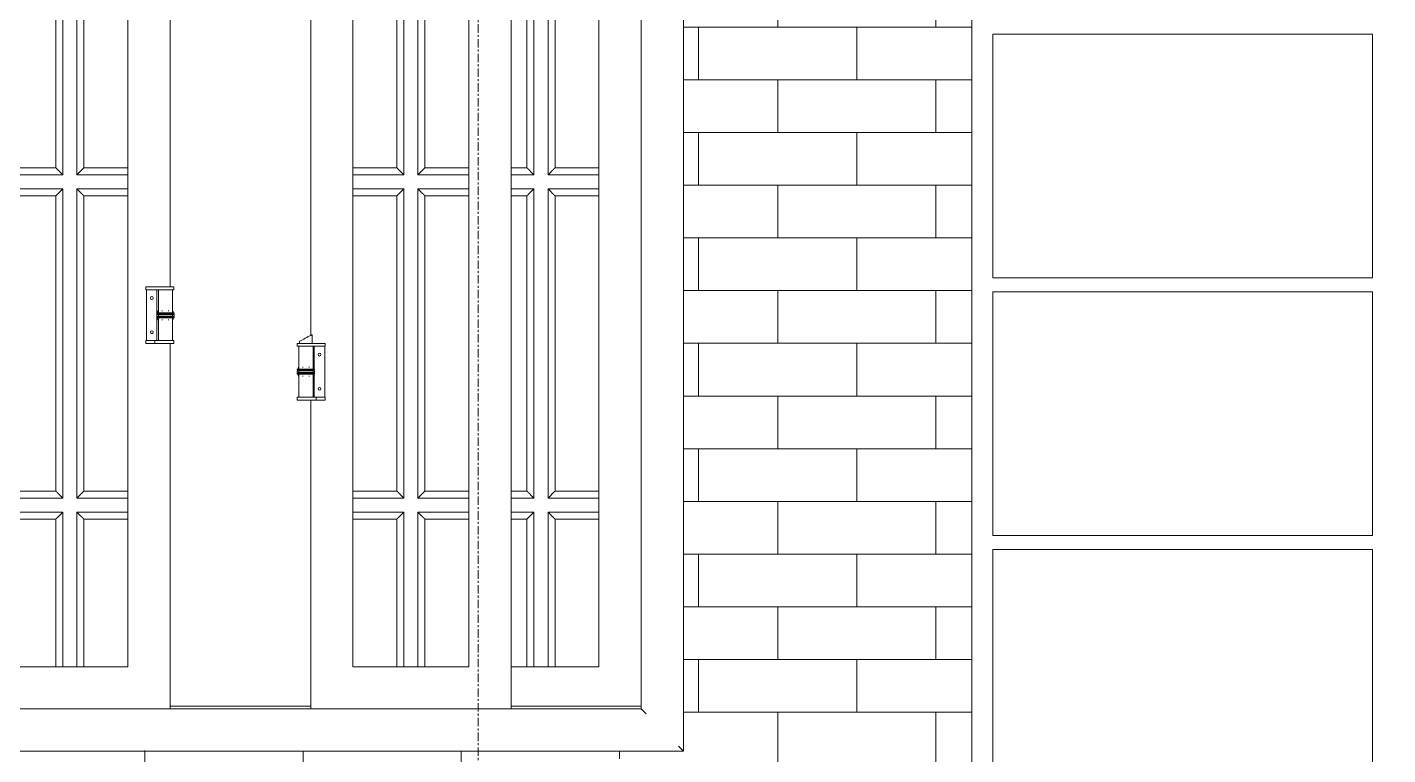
# Model space of a CAD drawing. Header units: inches. Extents: x -239 to 648, y -40 to 364.
# Drawn here: x 69.6 to 145.8, y 150.1 to 190.9 of the extents above; entities that cross this region are included whole.
import ezdxf

# ---------------------------------------------------------------- set-up
doc = ezdxf.new("R2010")
doc.units = ezdxf.units.IN
doc.header["$MEASUREMENT"] = 0
doc.linetypes.add('Grid Line', pattern=[0.826772, 0.472441, -0.11811, 0.11811, -0.11811])
for name, color, linetype, lineweight in [('A-GLAZ', 151, 'Continuous', 9), ('A-WALL-PATT', 111, 'Continuous', 9), ('I-FURN', 30, 'Continuous', 9), ('S-GRID', 1, 'Continuous', 9)]:
    doc.layers.add(name, color=color, linetype=linetype, lineweight=lineweight)

# ---------------------------------------------------------------- blocks, each defined once
blk = doc.blocks.new('Blocks_TV Panel_F02135EN - White and Wood-411367-Section 1')
at = {"layer": 'I-FURN'}
for p, q in [((122.513, 218.425), (122.513, 147.559)), ((123.694, 176.824), (123.694, 190.472)), ((123.694, 190.472), (144.954, 190.472)), ((144.954, 190.472), (144.954, 176.824)), ((144.954, 176.824), (123.694, 176.824)), ((123.694, 162.388), (123.694, 176.037)), ((123.694, 176.037), (144.954, 176.037)), ((144.954, 176.037), (144.954, 162.388)), ((144.954, 162.388), (123.694, 162.388)), ((123.694, 148.74), (123.694, 161.601)), ((123.694, 161.601), (144.954, 161.601)), ((144.954, 161.601), (144.954, 148.74))]:
    blk.add_line(p, q, dxfattribs=at)
blk = doc.blocks.new('Blocks_4 Panel Checkered Sliding Window_F03360EN - 1_2 x 1_1 m-504167-Section 1')
at = {"layer": 'A-GLAZ'}
for p, q in [((106.363, 150.315), (106.363, 195.984)), ((77.623, 176.319), (77.623, 193.622)), ((85.497, 193.622), (85.497, 173.599)), ((96.718, 152.677), (96.718, 193.622)), ((104.001, 193.622), (104.001, 152.677)), ((71.226, 191.26), (71.226, 182.992)), ((71.226, 182.992), (71.226, 191.26)), ((71.619, 182.598), (71.619, 191.26)), ((72.407, 182.598), (72.407, 191.26)), ((72.8, 182.992), (72.8, 191.26)), ((72.8, 191.26), (72.8, 182.992)), ((75.261, 191.26), (75.261, 155.039)), ((87.859, 155.039), (87.859, 191.26)), ((90.32, 191.26), (90.32, 182.992)), ((90.32, 182.992), (90.32, 191.26)), ((90.714, 182.598), (90.714, 191.26)), ((91.501, 182.598), (91.501, 191.26)), ((91.895, 182.992), (91.895, 191.26)), ((91.895, 191.26), (91.895, 182.992)), ((94.356, 191.26), (94.356, 155.039)), ((97.604, 191.26), (97.604, 182.992)), ((97.604, 182.992), (97.604, 191.26)), ((97.997, 182.598), (97.997, 191.26)), ((98.785, 182.598), (98.785, 191.26)), ((99.178, 182.992), (99.178, 191.26)), ((99.178, 191.26), (99.178, 182.992)), ((101.639, 191.26), (101.639, 155.039)), ((71.226, 182.992), (68.765, 182.992)), ((68.765, 182.992), (71.226, 182.992)), ((75.261, 182.992), (72.8, 182.992)), ((72.8, 182.992), (75.261, 182.992)), ((90.32, 182.992), (87.859, 182.992)), ((87.859, 182.992), (90.32, 182.992)), ((94.356, 182.992), (91.895, 182.992)), ((91.895, 182.992), (94.356, 182.992)), ((97.604, 182.992), (96.718, 182.992)), ((96.718, 182.992), (97.604, 182.992)), ((101.639, 182.992), (99.178, 182.992)), ((99.178, 182.992), (101.639, 182.992)), ((71.619, 182.598), (68.765, 182.598)), ((75.261, 182.598), (72.407, 182.598)), ((75.261, 181.811), (75.261, 182.598)), ((90.714, 182.598), (87.859, 182.598)), ((87.859, 182.598), (87.859, 181.811)), ((94.356, 182.598), (91.501, 182.598)), ((94.356, 181.811), (94.356, 182.598)), ((97.997, 182.598), (96.718, 182.598)), ((101.639, 182.598), (98.785, 182.598)), ((101.639, 181.811), (101.639, 182.598)), ((68.765, 181.811), (71.619, 181.811)), ((68.765, 181.417), (71.226, 181.417)), ((71.226, 181.417), (68.765, 181.417)), ((71.226, 181.417), (71.226, 164.882)), ((71.226, 164.882), (71.226, 181.417)), ((71.619, 164.488), (71.619, 181.811)), ((72.407, 164.488), (72.407, 181.811)), ((72.407, 181.811), (75.261, 181.811)), ((72.8, 164.882), (72.8, 181.417)), ((72.8, 181.417), (75.261, 181.417)), ((75.261, 181.417), (72.8, 181.417)), ((72.8, 181.417), (72.8, 164.882)), ((87.859, 181.811), (90.714, 181.811)), ((87.859, 181.417), (90.32, 181.417)), ((90.32, 181.417), (87.859, 181.417)), ((90.32, 181.417), (90.32, 164.882)), ((90.32, 164.882), (90.32, 181.417)), ((90.714, 164.488), (90.714, 181.811)), ((91.501, 164.488), (91.501, 181.811)), ((91.501, 181.811), (94.356, 181.811)), ((91.895, 164.882), (91.895, 181.417)), ((91.895, 181.417), (94.356, 181.417)), ((94.356, 181.417), (91.895, 181.417)), ((91.895, 181.417), (91.895, 164.882)), ((96.718, 181.811), (97.997, 181.811)), ((96.718, 181.417), (97.604, 181.417)), ((97.604, 181.417), (96.718, 181.417)), ((97.604, 181.417), (97.604, 164.882)), ((97.604, 164.882), (97.604, 181.417)), ((97.997, 164.488), (97.997, 181.811)), ((98.785, 164.488), (98.785, 181.811)), ((98.785, 181.811), (101.639, 181.811)), ((99.178, 164.882), (99.178, 181.417)), ((99.178, 181.417), (101.639, 181.417)), ((101.639, 181.417), (99.178, 181.417)), ((99.178, 181.417), (99.178, 164.882)), ((76.265, 176.319), (76.265, 176.161)), ((76.459, 176.319), (76.266, 176.319)), ((76.266, 176.161), (76.459, 176.161)), ((76.295, 176.161), (76.295, 173.307)), ((76.784, 176.319), (76.459, 176.319)), ((76.459, 176.161), (76.784, 176.161)), ((77.453, 176.319), (76.784, 176.319)), ((76.784, 176.161), (77.453, 176.161)), ((76.885, 174.768), (76.885, 176.161)), ((76.966, 176.161), (76.966, 173.307)), ((77.843, 176.319), (77.453, 176.319)), ((77.453, 176.161), (77.843, 176.161)), ((77.753, 173.307), (77.753, 176.161)), ((77.843, 176.161), (77.843, 176.319)), ((76.873, 174.87), (76.873, 174.823)), ((76.873, 174.87), (76.954, 174.87)), ((76.873, 174.87), (77.844, 174.87)), ((76.873, 174.823), (76.89, 174.823)), ((76.873, 174.823), (77.844, 174.823)), ((76.873, 174.776), (76.873, 174.682)), ((76.873, 174.776), (77.844, 174.776)), ((76.873, 174.682), (77.844, 174.682)), ((76.873, 174.635), (76.873, 174.587)), ((76.873, 174.635), (76.89, 174.635)), ((76.873, 174.635), (77.844, 174.635)), ((76.873, 174.587), (76.954, 174.587)), ((76.873, 174.587), (77.844, 174.587)), ((76.885, 173.307), (76.885, 174.682)), ((76.921, 174.87), (76.938, 174.87)), ((76.921, 174.87), (76.965, 174.87)), ((76.921, 174.823), (76.921, 174.776)), ((76.921, 174.823), (76.965, 174.823)), ((76.921, 174.682), (76.921, 174.635)), ((76.921, 174.635), (76.965, 174.635)), ((76.921, 174.587), (76.938, 174.587)), ((76.921, 174.587), (76.965, 174.587)), ((77.155, 174.98), (77.2, 174.98)), ((77.155, 174.477), (77.2, 174.477)), ((77.519, 174.98), (77.562, 174.98)), ((77.519, 174.477), (77.562, 174.477)), ((77.752, 174.87), (77.796, 174.87)), ((77.752, 174.823), (77.797, 174.823)), ((77.752, 174.635), (77.797, 174.635)), ((77.752, 174.587), (77.796, 174.587)), ((77.766, 174.87), (77.844, 174.87)), ((77.766, 174.587), (77.844, 174.587)), ((77.78, 174.87), (77.796, 174.87)), ((77.78, 174.587), (77.796, 174.587)), ((77.797, 174.776), (77.797, 174.823)), ((77.797, 174.635), (77.797, 174.682)), ((77.828, 174.823), (77.844, 174.823)), ((77.828, 174.635), (77.844, 174.635)), ((77.844, 174.823), (77.844, 174.87)), ((77.844, 174.682), (77.844, 174.776)), ((77.844, 174.587), (77.844, 174.635)), ((76.265, 173.307), (76.265, 173.15)), ((76.459, 173.307), (76.266, 173.307)), ((76.266, 173.15), (76.459, 173.15)), ((76.771, 173.307), (76.459, 173.307)), ((76.459, 173.15), (76.771, 173.15)), ((77.453, 173.307), (76.771, 173.307)), ((76.771, 173.15), (76.771, 173.307)), ((76.771, 173.15), (77.453, 173.15)), ((77.842, 173.307), (77.453, 173.307)), ((77.453, 173.15), (77.842, 173.15)), ((77.623, 152.677), (77.623, 173.15)), ((77.842, 173.15), (77.842, 173.307)), ((85.127, 173.15), (84.736, 173.15)), ((84.736, 173.15), (84.736, 172.992)), ((84.736, 172.992), (85.127, 172.992)), ((84.84, 172.992), (84.84, 170.138)), ((84.879, 173.271), (84.879, 173.15)), ((85.796, 173.15), (85.127, 173.15)), ((85.127, 172.992), (85.796, 172.992)), ((85.588, 173.15), (85.588, 173.634)), ((85.627, 170.138), (85.627, 172.992)), ((85.694, 171.617), (85.694, 172.992)), ((86.12, 173.15), (85.796, 173.15)), ((85.796, 172.992), (86.12, 172.992)), ((86.313, 173.15), (86.12, 173.15)), ((86.12, 172.992), (86.313, 172.992)), ((86.285, 172.992), (86.285, 170.138)), ((86.314, 172.992), (86.314, 173.15)), ((84.747, 171.712), (84.747, 171.665)), ((84.828, 171.712), (84.747, 171.712)), ((85.718, 171.712), (84.747, 171.712)), ((84.764, 171.665), (84.747, 171.665)), ((85.718, 171.665), (84.747, 171.665)), ((84.747, 171.617), (84.747, 171.524)), ((85.718, 171.617), (84.747, 171.617)), ((85.718, 171.524), (84.747, 171.524)), ((84.747, 171.476), (84.747, 171.429)), ((84.764, 171.476), (84.747, 171.476)), ((85.718, 171.476), (84.747, 171.476)), ((84.828, 171.429), (84.747, 171.429)), ((85.718, 171.429), (84.747, 171.429)), ((84.812, 171.712), (84.795, 171.712)), ((84.839, 171.712), (84.795, 171.712)), ((84.795, 171.665), (84.795, 171.617)), ((84.839, 171.665), (84.795, 171.665)), ((84.795, 171.524), (84.795, 171.476)), ((84.839, 171.476), (84.795, 171.476)), ((84.812, 171.429), (84.795, 171.429)), ((84.839, 171.429), (84.795, 171.429)), ((85.074, 171.822), (85.029, 171.822)), ((85.436, 171.822), (85.393, 171.822)), ((85.67, 171.712), (85.626, 171.712)), ((85.671, 171.665), (85.626, 171.665)), ((85.671, 171.476), (85.626, 171.476)), ((85.67, 171.429), (85.626, 171.429)), ((85.718, 171.712), (85.64, 171.712)), ((85.718, 171.429), (85.64, 171.429)), ((85.67, 171.712), (85.654, 171.712)), ((85.67, 171.429), (85.654, 171.429)), ((85.671, 171.617), (85.671, 171.665)), ((85.671, 171.476), (85.671, 171.524)), ((85.694, 170.138), (85.694, 171.524)), ((85.718, 171.665), (85.702, 171.665)), ((85.718, 171.476), (85.702, 171.476)), ((85.718, 171.665), (85.718, 171.712)), ((85.718, 171.524), (85.718, 171.617)), ((85.718, 171.429), (85.718, 171.476)), ((85.074, 171.319), (85.029, 171.319)), ((85.436, 171.319), (85.393, 171.319)), ((84.737, 170.138), (84.737, 169.98)), ((85.127, 170.138), (84.737, 170.138)), ((84.737, 169.98), (85.127, 169.98)), ((85.808, 170.138), (85.127, 170.138)), ((85.127, 169.98), (85.808, 169.98)), ((85.497, 169.98), (85.497, 152.677)), ((86.12, 170.138), (85.808, 170.138)), ((85.808, 170.138), (85.808, 169.98)), ((85.808, 169.98), (86.12, 169.98)), ((86.313, 170.138), (86.12, 170.138)), ((86.12, 169.98), (86.313, 169.98)), ((86.314, 169.98), (86.314, 170.138)), ((71.226, 164.882), (68.765, 164.882)), ((68.765, 164.882), (71.226, 164.882)), ((75.261, 164.882), (72.8, 164.882)), ((72.8, 164.882), (75.261, 164.882)), ((90.32, 164.882), (87.859, 164.882)), ((87.859, 164.882), (90.32, 164.882)), ((94.356, 164.882), (91.895, 164.882)), ((91.895, 164.882), (94.356, 164.882)), ((97.604, 164.882), (96.718, 164.882)), ((96.718, 164.882), (97.604, 164.882)), ((101.639, 164.882), (99.178, 164.882)), ((99.178, 164.882), (101.639, 164.882)), ((71.619, 164.488), (68.765, 164.488)), ((75.261, 164.488), (72.407, 164.488)), ((75.261, 163.701), (75.261, 164.488)), ((90.714, 164.488), (87.859, 164.488)), ((87.859, 164.488), (87.859, 163.701)), ((94.356, 164.488), (91.501, 164.488)), ((94.356, 163.701), (94.356, 164.488)), ((97.997, 164.488), (96.718, 164.488)), ((101.639, 164.488), (98.785, 164.488)), ((101.639, 163.701), (101.639, 164.488)), ((68.765, 163.701), (71.619, 163.701)), ((68.765, 163.307), (71.226, 163.307)), ((71.226, 163.307), (68.765, 163.307)), ((71.226, 163.307), (71.226, 155.039)), ((71.226, 155.039), (71.226, 163.307)), ((71.619, 155.039), (71.619, 163.701)), ((72.407, 155.039), (72.407, 163.701)), ((72.407, 163.701), (75.261, 163.701)), ((72.8, 155.039), (72.8, 163.307)), ((72.8, 163.307), (75.261, 163.307)), ((75.261, 163.307), (72.8, 163.307)), ((72.8, 163.307), (72.8, 155.039)), ((87.859, 163.701), (90.714, 163.701)), ((87.859, 163.307), (90.32, 163.307)), ((90.32, 163.307), (87.859, 163.307)), ((90.32, 163.307), (90.32, 155.039)), ((90.32, 155.039), (90.32, 163.307)), ((90.714, 155.039), (90.714, 163.701)), ((91.501, 155.039), (91.501, 163.701)), ((91.501, 163.701), (94.356, 163.701)), ((91.895, 155.039), (91.895, 163.307)), ((91.895, 163.307), (94.356, 163.307)), ((94.356, 163.307), (91.895, 163.307)), ((91.895, 163.307), (91.895, 155.039)), ((96.718, 163.701), (97.997, 163.701)), ((96.718, 163.307), (97.604, 163.307)), ((97.604, 163.307), (96.718, 163.307)), ((97.604, 163.307), (97.604, 155.039)), ((97.604, 155.039), (97.604, 163.307)), ((97.997, 155.039), (97.997, 163.701)), ((98.785, 155.039), (98.785, 163.701)), ((98.785, 163.701), (101.639, 163.701)), ((99.178, 155.039), (99.178, 163.307)), ((99.178, 163.307), (101.639, 163.307)), ((101.639, 163.307), (99.178, 163.307)), ((99.178, 163.307), (99.178, 155.039)), ((75.261, 155.039), (68.765, 155.039)), ((72.407, 155.039), (71.619, 155.039)), ((94.356, 155.039), (87.859, 155.039)), ((91.501, 155.039), (90.714, 155.039)), ((101.639, 155.039), (96.718, 155.039)), ((98.785, 155.039), (97.997, 155.039)), ((104.001, 152.677), (59.119, 152.677)), ((85.497, 152.835), (77.623, 152.835)), ((104.001, 152.835), (96.718, 152.835)), ((56.757, 150.315), (106.363, 150.315))]:
    blk.add_line(p, q, dxfattribs=at)
at = {"layer": 'A-GLAZ', "flags": 128}
for points in [[(76.921, 174.87), (76.921, 174.876), (76.92, 174.882), (76.92, 174.888), (76.92, 174.893), (76.92, 174.899), (76.921, 174.905), (76.921, 174.911), (76.922, 174.917), (76.924, 174.922), (76.925, 174.928), (76.927, 174.934), (76.928, 174.939), (76.93, 174.945), (76.933, 174.95), (76.935, 174.955), (76.938, 174.96), (76.941, 174.965), (76.944, 174.97), (76.947, 174.975), (76.951, 174.98), (76.951, 174.98)], [(76.951, 174.477), (76.947, 174.482), (76.944, 174.487), (76.941, 174.492), (76.938, 174.497), (76.935, 174.502), (76.933, 174.507), (76.931, 174.513), (76.929, 174.518), (76.927, 174.523), (76.925, 174.529), (76.924, 174.535), (76.922, 174.54), (76.921, 174.546), (76.921, 174.552), (76.92, 174.558), (76.92, 174.564), (76.92, 174.569), (76.92, 174.575), (76.921, 174.581), (76.921, 174.587), (76.921, 174.587)], [(77.766, 174.98), (77.77, 174.975), (77.773, 174.971), (77.776, 174.966), (77.779, 174.961), (77.782, 174.956), (77.784, 174.95), (77.787, 174.945), (77.789, 174.939), (77.791, 174.934), (77.792, 174.928), (77.794, 174.923), (77.795, 174.917), (77.796, 174.911), (77.797, 174.905), (77.797, 174.9), (77.797, 174.894), (77.797, 174.888), (77.797, 174.882), (77.797, 174.876), (77.796, 174.87), (77.796, 174.87)], [(77.796, 174.587), (77.797, 174.581), (77.797, 174.576), (77.797, 174.57), (77.797, 174.564), (77.797, 174.558), (77.797, 174.552), (77.796, 174.547), (77.795, 174.541), (77.794, 174.535), (77.792, 174.529), (77.791, 174.524), (77.789, 174.518), (77.787, 174.513), (77.785, 174.507), (77.782, 174.502), (77.779, 174.497), (77.776, 174.492), (77.773, 174.487), (77.77, 174.482), (77.767, 174.478), (77.766, 174.477)], [(85.551, 173.628), (85.503, 173.603), (85.44, 173.569), (85.364, 173.529), (85.281, 173.484), (85.195, 173.439), (85.111, 173.394), (85.034, 173.353), (84.97, 173.319), (84.92, 173.293), (84.89, 173.276), (84.879, 173.271)], [(84.879, 173.271), (84.89, 173.276), (84.92, 173.293)], [(84.795, 171.712), (84.795, 171.718), (84.794, 171.724), (84.794, 171.729), (84.794, 171.735), (84.794, 171.741), (84.795, 171.747), (84.795, 171.753), (84.796, 171.758), (84.798, 171.764), (84.799, 171.77), (84.801, 171.775), (84.802, 171.781), (84.804, 171.786), (84.807, 171.792), (84.809, 171.797), (84.812, 171.802), (84.815, 171.807), (84.818, 171.812), (84.821, 171.817), (84.825, 171.822), (84.825, 171.822)], [(84.825, 171.319), (84.821, 171.324), (84.818, 171.329), (84.815, 171.333), (84.812, 171.339), (84.809, 171.344), (84.807, 171.349), (84.805, 171.354), (84.803, 171.36), (84.801, 171.365), (84.799, 171.371), (84.798, 171.377), (84.796, 171.382), (84.795, 171.388), (84.795, 171.394), (84.794, 171.4), (84.794, 171.405), (84.794, 171.411), (84.794, 171.417), (84.795, 171.423), (84.795, 171.429), (84.795, 171.429)], [(85.64, 171.822), (85.644, 171.817), (85.647, 171.812), (85.65, 171.808), (85.653, 171.802), (85.656, 171.797), (85.658, 171.792), (85.661, 171.787), (85.663, 171.781), (85.665, 171.776), (85.666, 171.77), (85.668, 171.764), (85.669, 171.759), (85.67, 171.753), (85.671, 171.747), (85.671, 171.741), (85.671, 171.736), (85.671, 171.73), (85.671, 171.724), (85.671, 171.718), (85.67, 171.712), (85.67, 171.712)], [(85.67, 171.429), (85.671, 171.423), (85.671, 171.417), (85.671, 171.412), (85.671, 171.406), (85.671, 171.4), (85.671, 171.394), (85.67, 171.388), (85.669, 171.383), (85.668, 171.377), (85.666, 171.371), (85.665, 171.366), (85.663, 171.36), (85.661, 171.355), (85.659, 171.349), (85.656, 171.344), (85.653, 171.339), (85.65, 171.334), (85.647, 171.329), (85.644, 171.324), (85.641, 171.319), (85.64, 171.319)]]:
    blk.add_lwpolyline(points, dxfattribs=at)
at = {"layer": 'A-GLAZ'}
for centre, start, end in [((76.602, 175.694), 0, 180), ((76.602, 175.694), 180, 0), ((76.602, 173.775), 0, 180), ((76.602, 173.775), 180, 0), ((85.989, 172.525), 0, 180), ((85.989, 172.525), 180, 360), ((85.989, 170.605), 0, 180), ((85.989, 170.605), 180, 360)]:
    blk.add_arc(centre, 0.0822, start, end, dxfattribs=at)
for points, knots in [([(71.226, 182.992), (71.226, 182.992), (71.228, 182.99), (71.234, 182.984), (71.24, 182.978), (71.247, 182.971), (71.256, 182.961), (71.267, 182.951), (71.278, 182.939), (71.291, 182.927), (71.304, 182.913), (71.319, 182.899), (71.334, 182.884), (71.349, 182.869), (71.37, 182.847), (71.393, 182.825), (71.416, 182.802), (71.439, 182.778), (71.481, 182.736), (71.543, 182.674), (71.594, 182.624), (71.619, 182.598)], [0, 0, 0, 0, 0.071429, 0.107143, 0.142857, 0.178571, 0.214286, 0.25, 0.285714, 0.321429, 0.357143, 0.392857, 0.428571, 0.464286, 0.5, 0.571429, 0.607143, 0.642857, 0.714286, 0.857143, 1, 1, 1, 1]), ([(72.407, 182.598), (72.432, 182.624), (72.483, 182.674), (72.545, 182.736), (72.587, 182.778), (72.61, 182.802), (72.627, 182.819), (72.644, 182.836), (72.661, 182.853), (72.677, 182.869), (72.693, 182.884), (72.707, 182.899), (72.722, 182.913), (72.735, 182.927), (72.748, 182.939), (72.759, 182.951), (72.77, 182.961), (72.779, 182.971), (72.786, 182.978), (72.793, 182.984), (72.799, 182.99), (72.8, 182.992), (72.8, 182.992)], [0, 0, 0, 0, 0.142857, 0.285714, 0.357143, 0.392857, 0.428571, 0.464286, 0.5, 0.535714, 0.571429, 0.607143, 0.642857, 0.678571, 0.714286, 0.75, 0.785714, 0.821429, 0.857143, 0.892857, 0.928571, 1, 1, 1, 1]), ([(90.32, 182.992), (90.32, 182.992), (90.322, 182.99), (90.328, 182.984), (90.334, 182.978), (90.342, 182.971), (90.351, 182.961), (90.361, 182.951), (90.373, 182.939), (90.385, 182.927), (90.399, 182.913), (90.413, 182.899), (90.428, 182.884), (90.444, 182.869), (90.465, 182.847), (90.487, 182.825), (90.51, 182.802), (90.534, 182.778), (90.576, 182.736), (90.638, 182.674), (90.689, 182.624), (90.714, 182.598)], [0, 0, 0, 0, 0.071429, 0.107143, 0.142857, 0.178571, 0.214286, 0.25, 0.285714, 0.321429, 0.357143, 0.392857, 0.428571, 0.464286, 0.5, 0.571429, 0.607143, 0.642857, 0.714286, 0.857143, 1, 1, 1, 1]), ([(91.501, 182.598), (91.526, 182.624), (91.577, 182.674), (91.639, 182.736), (91.681, 182.778), (91.705, 182.802), (91.722, 182.819), (91.739, 182.836), (91.755, 182.853), (91.771, 182.869), (91.787, 182.884), (91.802, 182.899), (91.816, 182.913), (91.83, 182.927), (91.842, 182.939), (91.854, 182.951), (91.864, 182.961), (91.873, 182.971), (91.881, 182.978), (91.887, 182.984), (91.893, 182.99), (91.895, 182.992), (91.895, 182.992)], [0, 0, 0, 0, 0.142857, 0.285714, 0.357143, 0.392857, 0.428571, 0.464286, 0.5, 0.535714, 0.571429, 0.607143, 0.642857, 0.678571, 0.714286, 0.75, 0.785714, 0.821429, 0.857143, 0.892857, 0.928571, 1, 1, 1, 1]), ([(97.604, 182.992), (97.604, 182.992), (97.605, 182.99), (97.611, 182.984), (97.618, 182.978), (97.625, 182.971), (97.634, 182.961), (97.645, 182.951), (97.656, 182.939), (97.669, 182.927), (97.682, 182.913), (97.697, 182.899), (97.711, 182.884), (97.727, 182.869), (97.748, 182.847), (97.771, 182.825), (97.794, 182.802), (97.817, 182.778), (97.859, 182.736), (97.921, 182.674), (97.972, 182.624), (97.997, 182.598)], [0, 0, 0, 0, 0.071429, 0.107143, 0.142857, 0.178571, 0.214286, 0.25, 0.285714, 0.321429, 0.357143, 0.392857, 0.428571, 0.464286, 0.5, 0.571429, 0.607143, 0.642857, 0.714286, 0.857143, 1, 1, 1, 1]), ([(98.785, 182.598), (98.81, 182.624), (98.861, 182.674), (98.923, 182.736), (98.965, 182.778), (98.988, 182.802), (99.005, 182.819), (99.022, 182.836), (99.039, 182.853), (99.055, 182.869), (99.07, 182.884), (99.085, 182.899), (99.1, 182.913), (99.113, 182.927), (99.126, 182.939), (99.137, 182.951), (99.148, 182.961), (99.157, 182.971), (99.164, 182.978), (99.17, 182.984), (99.176, 182.99), (99.178, 182.992), (99.178, 182.992)], [0, 0, 0, 0, 0.142857, 0.285714, 0.357143, 0.392857, 0.428571, 0.464286, 0.5, 0.535714, 0.571429, 0.607143, 0.642857, 0.678571, 0.714286, 0.75, 0.785714, 0.821429, 0.857143, 0.892857, 0.928571, 1, 1, 1, 1]), ([(71.619, 181.811), (71.594, 181.786), (71.543, 181.735), (71.481, 181.673), (71.439, 181.631), (71.416, 181.608), (71.399, 181.59), (71.382, 181.573), (71.365, 181.557), (71.349, 181.541), (71.334, 181.525), (71.319, 181.51), (71.304, 181.496), (71.291, 181.482), (71.278, 181.47), (71.267, 181.459), (71.256, 181.448), (71.247, 181.439), (71.24, 181.431), (71.234, 181.426), (71.228, 181.42), (71.226, 181.418), (71.226, 181.417)], [0, 0, 0, 0, 0.142857, 0.285714, 0.357143, 0.392857, 0.428571, 0.464286, 0.5, 0.535714, 0.571429, 0.607143, 0.642857, 0.678571, 0.714286, 0.75, 0.785714, 0.821429, 0.857143, 0.892857, 0.928571, 1, 1, 1, 1]), ([(72.8, 181.417), (72.8, 181.418), (72.799, 181.42), (72.793, 181.425), (72.786, 181.431), (72.779, 181.439), (72.77, 181.448), (72.759, 181.459), (72.748, 181.47), (72.735, 181.482), (72.722, 181.496), (72.707, 181.51), (72.693, 181.525), (72.677, 181.541), (72.656, 181.562), (72.633, 181.585), (72.61, 181.607), (72.587, 181.631), (72.545, 181.673), (72.483, 181.735), (72.432, 181.786), (72.407, 181.811)], [0, 0, 0, 0, 0.071429, 0.107143, 0.142857, 0.178571, 0.214286, 0.25, 0.285714, 0.321429, 0.357143, 0.392857, 0.428571, 0.464286, 0.5, 0.571429, 0.607143, 0.642857, 0.714286, 0.857143, 1, 1, 1, 1]), ([(90.714, 181.811), (90.689, 181.786), (90.638, 181.735), (90.576, 181.673), (90.534, 181.631), (90.51, 181.608), (90.493, 181.59), (90.476, 181.573), (90.46, 181.557), (90.444, 181.541), (90.428, 181.525), (90.413, 181.51), (90.399, 181.496), (90.385, 181.482), (90.373, 181.47), (90.361, 181.459), (90.351, 181.448), (90.342, 181.439), (90.334, 181.431), (90.328, 181.426), (90.322, 181.42), (90.32, 181.418), (90.32, 181.417)], [0, 0, 0, 0, 0.142857, 0.285714, 0.357143, 0.392857, 0.428571, 0.464286, 0.5, 0.535714, 0.571429, 0.607143, 0.642857, 0.678571, 0.714286, 0.75, 0.785714, 0.821429, 0.857143, 0.892857, 0.928571, 1, 1, 1, 1]), ([(91.895, 181.417), (91.895, 181.418), (91.893, 181.42), (91.887, 181.425), (91.881, 181.431), (91.873, 181.439), (91.864, 181.448), (91.854, 181.459), (91.842, 181.47), (91.83, 181.482), (91.816, 181.496), (91.802, 181.51), (91.787, 181.525), (91.771, 181.541), (91.75, 181.562), (91.728, 181.585), (91.705, 181.607), (91.681, 181.631), (91.639, 181.673), (91.577, 181.735), (91.526, 181.786), (91.501, 181.811)], [0, 0, 0, 0, 0.071429, 0.107143, 0.142857, 0.178571, 0.214286, 0.25, 0.285714, 0.321429, 0.357143, 0.392857, 0.428571, 0.464286, 0.5, 0.571429, 0.607143, 0.642857, 0.714286, 0.857143, 1, 1, 1, 1]), ([(97.997, 181.811), (97.972, 181.786), (97.921, 181.735), (97.859, 181.673), (97.817, 181.631), (97.794, 181.608), (97.777, 181.59), (97.76, 181.573), (97.743, 181.557), (97.727, 181.541), (97.711, 181.525), (97.697, 181.51), (97.682, 181.496), (97.669, 181.482), (97.656, 181.47), (97.645, 181.459), (97.634, 181.448), (97.625, 181.439), (97.618, 181.431), (97.611, 181.426), (97.605, 181.42), (97.604, 181.418), (97.604, 181.417)], [0, 0, 0, 0, 0.142857, 0.285714, 0.357143, 0.392857, 0.428571, 0.464286, 0.5, 0.535714, 0.571429, 0.607143, 0.642857, 0.678571, 0.714286, 0.75, 0.785714, 0.821429, 0.857143, 0.892857, 0.928571, 1, 1, 1, 1]), ([(99.178, 181.417), (99.178, 181.418), (99.176, 181.42), (99.17, 181.425), (99.164, 181.431), (99.157, 181.439), (99.148, 181.448), (99.137, 181.459), (99.126, 181.47), (99.113, 181.482), (99.1, 181.496), (99.085, 181.51), (99.07, 181.525), (99.055, 181.541), (99.034, 181.562), (99.011, 181.585), (98.988, 181.607), (98.965, 181.631), (98.923, 181.673), (98.861, 181.735), (98.81, 181.786), (98.785, 181.811)], [0, 0, 0, 0, 0.071429, 0.107143, 0.142857, 0.178571, 0.214286, 0.25, 0.285714, 0.321429, 0.357143, 0.392857, 0.428571, 0.464286, 0.5, 0.571429, 0.607143, 0.642857, 0.714286, 0.857143, 1, 1, 1, 1]), ([(85.588, 173.634), (85.588, 173.634), (85.587, 173.634), (85.586, 173.634), (85.584, 173.634), (85.581, 173.634), (85.578, 173.635), (85.575, 173.635), (85.571, 173.634), (85.567, 173.633), (85.56, 173.631), (85.555, 173.629), (85.551, 173.628)], [0, 0, 0, 0, 0.166667, 0.25, 0.333333, 0.416667, 0.5, 0.583333, 0.666667, 0.75, 0.833333, 1, 1, 1, 1]), ([(85.571, 173.634), (85.572, 173.634), (85.575, 173.635), (85.578, 173.635), (85.581, 173.634), (85.584, 173.634), (85.586, 173.634), (85.587, 173.634), (85.588, 173.634), (85.588, 173.634)], [0.3333333, 0.3333333, 0.3333333, 0.3333333, 0.4166667, 0.5, 0.5833333, 0.6666667, 0.75, 0.8333333, 1, 1, 1, 1]), ([(71.226, 164.882), (71.226, 164.882), (71.228, 164.88), (71.234, 164.874), (71.24, 164.868), (71.247, 164.86), (71.256, 164.851), (71.267, 164.84), (71.278, 164.829), (71.291, 164.817), (71.304, 164.803), (71.319, 164.789), (71.334, 164.774), (71.349, 164.759), (71.37, 164.737), (71.393, 164.715), (71.416, 164.692), (71.439, 164.668), (71.481, 164.626), (71.543, 164.564), (71.594, 164.514), (71.619, 164.488)], [0, 0, 0, 0, 0.071429, 0.107143, 0.142857, 0.178571, 0.214286, 0.25, 0.285714, 0.321429, 0.357143, 0.392857, 0.428571, 0.464286, 0.5, 0.571429, 0.607143, 0.642857, 0.714286, 0.857143, 1, 1, 1, 1]), ([(72.407, 164.488), (72.432, 164.514), (72.483, 164.564), (72.545, 164.626), (72.587, 164.668), (72.61, 164.692), (72.627, 164.709), (72.644, 164.726), (72.661, 164.742), (72.677, 164.759), (72.692, 164.774), (72.707, 164.789), (72.722, 164.803), (72.735, 164.817), (72.748, 164.829), (72.759, 164.84), (72.77, 164.851), (72.779, 164.86), (72.786, 164.868), (72.793, 164.874), (72.799, 164.88), (72.8, 164.882), (72.8, 164.882)], [0, 0, 0, 0, 0.142857, 0.285714, 0.357143, 0.392857, 0.428571, 0.464286, 0.5, 0.535714, 0.571429, 0.607143, 0.642857, 0.678571, 0.714286, 0.75, 0.785714, 0.821429, 0.857143, 0.892857, 0.928571, 1, 1, 1, 1]), ([(90.32, 164.882), (90.32, 164.882), (90.322, 164.88), (90.328, 164.874), (90.334, 164.868), (90.342, 164.86), (90.351, 164.851), (90.361, 164.84), (90.373, 164.829), (90.385, 164.817), (90.399, 164.803), (90.413, 164.789), (90.428, 164.774), (90.444, 164.759), (90.465, 164.737), (90.487, 164.715), (90.51, 164.692), (90.534, 164.668), (90.576, 164.626), (90.638, 164.564), (90.689, 164.514), (90.714, 164.488)], [0, 0, 0, 0, 0.071429, 0.107143, 0.142857, 0.178571, 0.214286, 0.25, 0.285714, 0.321429, 0.357143, 0.392857, 0.428571, 0.464286, 0.5, 0.571429, 0.607143, 0.642857, 0.714286, 0.857143, 1, 1, 1, 1]), ([(91.501, 164.488), (91.526, 164.514), (91.577, 164.564), (91.639, 164.626), (91.681, 164.668), (91.705, 164.692), (91.722, 164.709), (91.739, 164.726), (91.755, 164.742), (91.771, 164.759), (91.787, 164.774), (91.802, 164.789), (91.816, 164.803), (91.83, 164.817), (91.842, 164.829), (91.854, 164.84), (91.864, 164.851), (91.873, 164.86), (91.881, 164.868), (91.887, 164.874), (91.893, 164.88), (91.895, 164.882), (91.895, 164.882)], [0, 0, 0, 0, 0.142857, 0.285714, 0.357143, 0.392857, 0.428571, 0.464286, 0.5, 0.535714, 0.571429, 0.607143, 0.642857, 0.678571, 0.714286, 0.75, 0.785714, 0.821429, 0.857143, 0.892857, 0.928571, 1, 1, 1, 1]), ([(97.604, 164.882), (97.604, 164.882), (97.605, 164.88), (97.611, 164.874), (97.618, 164.868), (97.625, 164.86), (97.634, 164.851), (97.645, 164.84), (97.656, 164.829), (97.669, 164.817), (97.682, 164.803), (97.697, 164.789), (97.711, 164.774), (97.727, 164.759), (97.748, 164.737), (97.771, 164.715), (97.794, 164.692), (97.817, 164.668), (97.859, 164.626), (97.921, 164.564), (97.972, 164.514), (97.997, 164.488)], [0, 0, 0, 0, 0.071429, 0.107143, 0.142857, 0.178571, 0.214286, 0.25, 0.285714, 0.321429, 0.357143, 0.392857, 0.428571, 0.464286, 0.5, 0.571429, 0.607143, 0.642857, 0.714286, 0.857143, 1, 1, 1, 1]), ([(98.785, 164.488), (98.81, 164.514), (98.861, 164.564), (98.923, 164.626), (98.965, 164.668), (98.988, 164.692), (99.005, 164.709), (99.022, 164.726), (99.039, 164.742), (99.055, 164.759), (99.07, 164.774), (99.085, 164.789), (99.1, 164.803), (99.113, 164.817), (99.126, 164.829), (99.137, 164.84), (99.148, 164.851), (99.157, 164.86), (99.164, 164.868), (99.17, 164.874), (99.176, 164.88), (99.178, 164.882), (99.178, 164.882)], [0, 0, 0, 0, 0.142857, 0.285714, 0.357143, 0.392857, 0.428571, 0.464286, 0.5, 0.535714, 0.571429, 0.607143, 0.642857, 0.678571, 0.714286, 0.75, 0.785714, 0.821429, 0.857143, 0.892857, 0.928571, 1, 1, 1, 1]), ([(71.619, 163.701), (71.594, 163.675), (71.543, 163.625), (71.481, 163.563), (71.439, 163.521), (71.416, 163.497), (71.399, 163.48), (71.382, 163.463), (71.365, 163.447), (71.349, 163.43), (71.334, 163.415), (71.319, 163.4), (71.304, 163.386), (71.291, 163.372), (71.278, 163.36), (71.267, 163.349), (71.256, 163.338), (71.247, 163.329), (71.24, 163.321), (71.234, 163.315), (71.228, 163.309), (71.226, 163.307), (71.226, 163.307)], [0, 0, 0, 0, 0.142857, 0.285714, 0.357143, 0.392857, 0.428571, 0.464286, 0.5, 0.535714, 0.571429, 0.607143, 0.642857, 0.678571, 0.714286, 0.75, 0.785714, 0.821429, 0.857143, 0.892857, 0.928571, 1, 1, 1, 1]), ([(72.8, 163.307), (72.8, 163.307), (72.799, 163.309), (72.793, 163.315), (72.786, 163.321), (72.779, 163.329), (72.77, 163.338), (72.759, 163.349), (72.748, 163.36), (72.735, 163.372), (72.722, 163.386), (72.707, 163.4), (72.692, 163.415), (72.677, 163.43), (72.656, 163.452), (72.633, 163.474), (72.61, 163.497), (72.587, 163.521), (72.545, 163.563), (72.483, 163.625), (72.432, 163.675), (72.407, 163.701)], [0, 0, 0, 0, 0.071429, 0.107143, 0.142857, 0.178571, 0.214286, 0.25, 0.285714, 0.321429, 0.357143, 0.392857, 0.428571, 0.464286, 0.5, 0.571429, 0.607143, 0.642857, 0.714286, 0.857143, 1, 1, 1, 1]), ([(90.714, 163.701), (90.689, 163.675), (90.638, 163.625), (90.576, 163.563), (90.534, 163.521), (90.51, 163.497), (90.493, 163.48), (90.476, 163.463), (90.46, 163.447), (90.444, 163.43), (90.428, 163.415), (90.413, 163.4), (90.399, 163.386), (90.385, 163.372), (90.373, 163.36), (90.361, 163.349), (90.351, 163.338), (90.342, 163.329), (90.334, 163.321), (90.328, 163.315), (90.322, 163.309), (90.32, 163.307), (90.32, 163.307)], [0, 0, 0, 0, 0.142857, 0.285714, 0.357143, 0.392857, 0.428571, 0.464286, 0.5, 0.535714, 0.571429, 0.607143, 0.642857, 0.678571, 0.714286, 0.75, 0.785714, 0.821429, 0.857143, 0.892857, 0.928571, 1, 1, 1, 1]), ([(91.895, 163.307), (91.895, 163.307), (91.893, 163.309), (91.887, 163.315), (91.881, 163.321), (91.873, 163.329), (91.864, 163.338), (91.854, 163.349), (91.842, 163.36), (91.83, 163.372), (91.816, 163.386), (91.802, 163.4), (91.787, 163.415), (91.771, 163.43), (91.75, 163.452), (91.728, 163.474), (91.705, 163.497), (91.681, 163.521), (91.639, 163.563), (91.577, 163.625), (91.526, 163.675), (91.501, 163.701)], [0, 0, 0, 0, 0.071429, 0.107143, 0.142857, 0.178571, 0.214286, 0.25, 0.285714, 0.321429, 0.357143, 0.392857, 0.428571, 0.464286, 0.5, 0.571429, 0.607143, 0.642857, 0.714286, 0.857143, 1, 1, 1, 1]), ([(97.997, 163.701), (97.972, 163.675), (97.921, 163.625), (97.859, 163.563), (97.817, 163.521), (97.794, 163.497), (97.777, 163.48), (97.76, 163.463), (97.743, 163.447), (97.727, 163.43), (97.711, 163.415), (97.697, 163.4), (97.682, 163.386), (97.669, 163.372), (97.656, 163.36), (97.645, 163.349), (97.634, 163.338), (97.625, 163.329), (97.618, 163.321), (97.611, 163.315), (97.605, 163.309), (97.604, 163.307), (97.604, 163.307)], [0, 0, 0, 0, 0.142857, 0.285714, 0.357143, 0.392857, 0.428571, 0.464286, 0.5, 0.535714, 0.571429, 0.607143, 0.642857, 0.678571, 0.714286, 0.75, 0.785714, 0.821429, 0.857143, 0.892857, 0.928571, 1, 1, 1, 1]), ([(99.178, 163.307), (99.178, 163.307), (99.176, 163.309), (99.17, 163.315), (99.164, 163.321), (99.157, 163.329), (99.148, 163.338), (99.137, 163.349), (99.126, 163.36), (99.113, 163.372), (99.1, 163.386), (99.085, 163.4), (99.07, 163.415), (99.055, 163.43), (99.034, 163.452), (99.011, 163.474), (98.988, 163.497), (98.965, 163.521), (98.923, 163.563), (98.861, 163.625), (98.81, 163.675), (98.785, 163.701)], [0, 0, 0, 0, 0.071429, 0.107143, 0.142857, 0.178571, 0.214286, 0.25, 0.285714, 0.321429, 0.357143, 0.392857, 0.428571, 0.464286, 0.5, 0.571429, 0.607143, 0.642857, 0.714286, 0.857143, 1, 1, 1, 1]), ([(104.278, 152.401), (104.253, 152.425), (104.217, 152.461), (104.172, 152.507), (104.144, 152.534), (104.124, 152.554), (104.104, 152.574), (104.086, 152.592), (104.07, 152.609), (104.054, 152.624), (104.038, 152.641), (104.022, 152.657), (104.006, 152.672), (104.001, 152.677), (104.001, 152.677)], [-1, -1, -1, -1, -0.833333, -0.75, -0.666667, -0.625, -0.583333, -0.5, -0.458333, -0.416667, -0.333333, -0.25, -0.166667, 0, 0, 0, 0]), ([(106.087, 150.591), (106.111, 150.567), (106.147, 150.531), (106.193, 150.485), (106.22, 150.458), (106.241, 150.438), (106.26, 150.418), (106.278, 150.4), (106.295, 150.383), (106.31, 150.368), (106.327, 150.351), (106.343, 150.335), (106.359, 150.32), (106.363, 150.315), (106.363, 150.315)], [0, 0, 0, 0, 0.166667, 0.25, 0.333333, 0.375, 0.416667, 0.5, 0.541667, 0.583333, 0.666667, 0.75, 0.833333, 1, 1, 1, 1])]:
    blk.add_open_spline(points, degree=3, knots=knots, dxfattribs=at)

msp = doc.modelspace()

# ---------------------------------------------------------------- hatches: boundary and pattern name
at = {"layer": 'A-WALL-PATT'}
h = msp.add_hatch(dxfattribs=at)
h.set_pattern_fill('FP_2', color=256, style=0, pattern_type=2)
h.set_pattern_definition([(0, (271.088, 120), (0, 2.953), []), (90, (271.088, 120), (-4.429, 2.953), [2.953, -2.953])])
h.paths.add_polyline_path([(104.695, 120.065), (104.542, 120.067), (104.589, 120.095), (104.656, 120.076)])
h.paths.add_polyline_path([(104.832, 120.103), (104.82, 120.045), (104.76, 120.083), (104.83, 120.103)])
h.paths.add_polyline_path([(103.832, 120.103), (103.82, 120.045), (103.76, 120.083), (103.83, 120.103)])
h.paths.add_polyline_path([(103.559, 120.103), (103.626, 120.054), (103.53, 120.039), (103.558, 120.103)])
h.paths.add_polyline_path([(102.695, 120.065), (102.695, 120.103), (102.638, 120.081)])
h.paths.add_polyline_path([(100.073, 136.358), (100.083, 136.268), (100.137, 136.358), (100.076, 136.358)])
h.paths.add_polyline_path([(116.851, 120.065), (116.685, 120.039), (116.742, 120.095), (116.785, 120.083)])
h.paths.add_polyline_path([(116.987, 120.103), (116.976, 120.045), (116.938, 120.089), (116.986, 120.103)])
h.paths.add_polyline_path([(115.851, 120.065), (115.685, 120.039), (115.742, 120.095), (115.785, 120.083)])
h.paths.add_polyline_path([(115.987, 120.103), (115.976, 120.045), (115.916, 120.083), (115.986, 120.103)])
h.paths.add_polyline_path([(114.851, 120.065), (114.685, 120.039), (114.742, 120.095), (114.785, 120.083)])
h.paths.add_polyline_path([(114.987, 120.103), (114.976, 120.045), (114.916, 120.083), (114.986, 120.103)])
h.paths.add_polyline_path([(121.19, 146.955), (121.098, 146.843), (121.105, 146.9), (121.154, 146.932)])
h.paths.add_polyline_path([(93.44, 143.362), (93.256, 143.34), (93.437, 143.36)])
h.paths.add_polyline_path([(93.578, 133.951), (93.466, 133.978), (93.541, 133.951), (93.56, 133.951)])
h.paths.add_polyline_path([(103.632, 120), (108.299, 120.04), (108.044, 120.093), (107.414, 120.397), (107.234, 120.534), (106.778, 120.979), (106.528, 121.426), (106.431, 121.644), (106.379, 122.924), (106.379, 127.817), (109.862, 127.817), (109.862, 129.886), (108.956, 130.017), (108.151, 130.227), (105.933, 131.247), (105.809, 131.3), (105.361, 131.482), (105.088, 120.099), (104.349, 120.101), (104.309, 120.396), (104.276, 120.603), (104.166, 122.183), (104.064, 120.1), (103.341, 120.164), (103.304, 120.164), (103.276, 120.603), (103.242, 120.504), (103.194, 120.183), (103.209, 120.144), (102.996, 120.091), (102.838, 120.089), (102.82, 120.045), (102.559, 120.043), (102.532, 120.043), (102.526, 120.103), (102.349, 120.101), (102.304, 120.183), (102.276, 120.603), (102.242, 120.504), (102.194, 120.183), (102.205, 120.142), (101.994, 120.091), (101.729, 120.111), (101.617, 120.183), (101.532, 120.183), (101.758, 125.516), (101.194, 120.183), (101.205, 120.142), (100.994, 120.091), (100.729, 120.111), (100.617, 120.183), (100.532, 120.183), (101.198, 134.331), (99.915, 134.331), (99.928, 136.142), (100.036, 136.185), (99.956, 136.268), (100.073, 136.358), (99.928, 136.358), (100.232, 136.895), (100.59, 137.258), (100.979, 137.503), (101.361, 137.648), (101.957, 137.709), (101.979, 141.912), (101.929, 147.129), (101.879, 149.497), (101.932, 149.626), (102, 149.718), (102.166, 149.835), (102.644, 149.874), (103.36, 149.864), (103.644, 149.874), (104.36, 149.864), (104.644, 149.874), (108.625, 149.621), (110.419, 149.61), (112.584, 149.701), (115.183, 149.864), (115.568, 149.849), (116.183, 149.864), (116.568, 149.849), (117.183, 149.864), (117.465, 149.786), (117.589, 149.675), (117.618, 149.551), (117.725, 149.435), (117.614, 146.643), (117.571, 143.548), (117.599, 137.709), (117.926, 137.667), (118.325, 137.596), (118.788, 137.376), (119.065, 137.181), (119.409, 136.77), (119.589, 136.358), (119.51, 136.329), (119.581, 136.259), (119.469, 136.183), (119.51, 136.142), (119.631, 136.142), (119.631, 134.331), (118.314, 134.33), (119.014, 120.183), (118.844, 120.143), (118.769, 120.111), (118.506, 120.144), (118.482, 120.183), (118.337, 120.183), (117.753, 125.468), (118.014, 120.183), (117.844, 120.143), (117.769, 120.111), (117.506, 120.144), (117.472, 120.183), (117.337, 120.183), (117.265, 120.577), (117.196, 120.101), (116.458, 120.103), (116.421, 120.183), (116.337, 120.183), (116.265, 120.577), (116.196, 120.101), (115.458, 120.103), (115.321, 122.184), (115.22, 120.1), (114.455, 120.164), (114.343, 123.565), (114.162, 131.122), (113.382, 130.746), (112.529, 130.295), (112.117, 130.152), (111.667, 130.039), (110.903, 129.914), (110.649, 129.843), (110.649, 127.817), (114.133, 127.817), (114.133, 121.862), (113.957, 121.333), (113.485, 120.692), (112.926, 120.282), (112.449, 120.094), (112.033, 120.022), (112.34, 120), (121.482, 120), (121.463, 121.969), (121.364, 122.012), (121.278, 122.021), (121.118, 122.074), (121.088, 122.165), (121.105, 146.761), (121.182, 146.969), (121.154, 147.018), (121.334, 147.199), (121.46, 147.244), (121.58, 147.185), (121.58, 147.264), (122.513, 147.264), (122.513, 218.425), (212.82, 218.425), (212.82, 222.363), (27.938, 222.363), (27.938, 120), (61.099, 120), (60.725, 120.219), (60.543, 120.748), (60.524, 120.748), (60.598, 121.142), (60.802, 121.43), (61.037, 121.527), (61.071, 121.535), (60.663, 122.222), (60.412, 122.498), (60.084, 122.854), (60.058, 122.984), (60.137, 123.072), (60.228, 123.105), (60.212, 123.311), (60.033, 123.459), (60.072, 123.607), (60.228, 123.695), (60.212, 123.901), (60.027, 124.026), (60.072, 124.197), (60.228, 124.286), (60.581, 124.921), (60.659, 125.18), (60.753, 125.652), (60.721, 126.333), (60.653, 126.604), (60.327, 127.48), (59.981, 128.444), (59.806, 129.459), (59.787, 132.123), (59.826, 133.951), (59.974, 133.974), (59.922, 134.016), (59.911, 134.044), (59.906, 134.071), (59.842, 134.107), (60.193, 134.978), (60.269, 135.803), (60.112, 136.497), (59.786, 137.375), (59.842, 137.408), (59.985, 137.411), (59.717, 138.033), (59.652, 138.709), (59.701, 139.164), (59.854, 139.641), (59.984, 139.955), (59.866, 140.125), (59.878, 140.403), (60.014, 140.717), (60.133, 141.177), (60.165, 141.667), (60.032, 142.266), (59.906, 142.733), (59.962, 142.814), (60.047, 142.878), (60.047, 143.02), (59.874, 143.13), (59.904, 143.163), (59.956, 143.264), (60.19, 143.359), (60.316, 143.374), (60.288, 143.425), (58.79, 143.425), (58.79, 145.591), (53.549, 145.627), (53.516, 145.636), (53.476, 145.96), (53.568, 146.063), (53.565, 148.622), (52.482, 148.635), (52.305, 148.737), (52.204, 148.914), (52.204, 149.118), (52.305, 149.294), (52.482, 149.396), (52.584, 149.409), (52.584, 149.528), (101.009, 149.528), (101.031, 149.407), (101.206, 149.357), (101.356, 149.197), (101.403, 149.016), (101.341, 148.807), (101.18, 148.664), (101.009, 148.622), (100.025, 148.622), (100.045, 146.046), (100.133, 145.918), (100.141, 145.811), (100.002, 145.591), (94.803, 145.591), (94.78, 143.425), (93.44, 143.392), (93.445, 143.36), (93.728, 143.191), (93.686, 143.176), (93.665, 143.071), (93.56, 143.03), (93.546, 143.02), (93.575, 142.856), (93.684, 142.744), (93.692, 142.599), (93.499, 142.09), (93.438, 141.73), (93.43, 141.423), (93.52, 140.886), (93.715, 140.443), (93.754, 140.347), (93.746, 140.19), (93.609, 139.91), (93.852, 139.31), (93.942, 138.631), (93.924, 138.331), (93.83, 137.882), (93.546, 137.382), (93.815, 137.348), (93.842, 137.284), (93.708, 136.969), (93.432, 136.322), (93.319, 135.755), (93.326, 135.548), (93.466, 134.774), (93.587, 134.468), (93.724, 134.071), (93.687, 134.041), (93.687, 134.018), (93.687, 134.013), (93.578, 133.951), (93.806, 133.951), (93.768, 129.185), (93.56, 128.201), (92.894, 126.466), (92.838, 125.89), (92.879, 125.403), (93.053, 124.831), (93.303, 124.383), (93.442, 124.242), (93.56, 124.129), (93.473, 123.954), (93.365, 123.844), (93.381, 123.686), (93.56, 123.54), (93.473, 123.364), (93.365, 123.266), (93.369, 123.104), (93.272, 123.092), (93.54, 122.943), (93.433, 122.736), (92.874, 122.154), (92.666, 121.801), (92.519, 121.531), (92.703, 121.471), (92.874, 121.32), (92.97, 121.153), (93.032, 120.952), (93.032, 120.716), (92.886, 120.219), (92.512, 120), (103.619, 120)])
h.paths.add_polyline_path([(92.232, 120), (92.438, 120), (92.064, 120.168), (91.777, 120), (92.202, 120)])
h.paths.add_polyline_path([(62.956, 133.951), (62.843, 133.978), (62.892, 133.951)])
h.paths.add_polyline_path([(62.284, 120), (91.703, 120), (91.329, 120.219), (91.174, 120.851), (91.245, 121.153), (91.443, 121.43), (91.691, 121.544), (91.367, 122.119), (90.966, 122.562), (90.707, 122.854), (90.681, 122.984), (90.759, 123.072), (90.851, 123.105), (90.851, 123.302), (90.656, 123.459), (90.695, 123.607), (90.851, 123.695), (90.835, 123.901), (90.65, 124.026), (90.695, 124.197), (90.851, 124.286), (91.208, 124.93), (91.282, 125.18), (91.376, 125.684), (91.344, 126.333), (91.259, 126.656), (90.95, 127.48), (90.604, 128.444), (90.428, 129.459), (90.41, 132.123), (90.41, 133.951), (90.597, 133.974), (90.545, 134.016), (90.533, 134.044), (90.529, 134.071), (90.449, 134.071), (90.816, 134.978), (90.892, 135.803), (90.735, 136.497), (90.409, 137.375), (90.454, 137.411), (90.608, 137.411), (90.34, 138.033), (90.275, 138.709), (90.323, 139.164), (90.476, 139.641), (90.607, 139.955), (90.488, 140.125), (90.501, 140.403), (90.621, 140.672), (90.74, 141.043), (90.787, 141.667), (90.655, 142.266), (90.524, 142.71), (90.585, 142.814), (90.67, 142.878), (90.655, 143.025), (90.497, 143.129), (90.526, 143.163), (90.579, 143.264), (90.776, 143.392), (90.739, 143.425), (89.412, 143.425), (89.412, 145.591), (64.181, 145.591), (64.158, 143.425), (62.817, 143.398), (62.787, 143.365), (62.633, 143.34), (62.818, 143.351), (63.08, 143.23), (63.064, 143.176), (63.042, 143.071), (62.938, 143.03), (62.923, 143.02), (62.953, 142.856), (63.061, 142.746), (63.069, 142.599), (62.877, 142.09), (62.827, 141.801), (62.807, 141.423), (62.898, 140.886), (63.092, 140.443), (63.131, 140.347), (63.123, 140.189), (62.986, 139.91), (63.229, 139.31), (63.319, 138.631), (63.303, 138.343), (63.208, 137.882), (62.923, 137.382), (63.192, 137.348), (63.219, 137.284), (63.085, 136.969), (62.81, 136.322), (62.696, 135.755), (62.693, 135.627), (62.843, 134.774), (63.035, 134.311), (63.102, 134.071), (63.069, 134.038), (63.102, 134.016), (63.064, 134.013), (62.956, 133.951), (63.183, 133.951), (63.146, 129.185), (62.939, 128.205), (62.271, 126.466), (62.215, 125.89), (62.256, 125.403), (62.436, 124.819), (62.681, 124.383), (62.819, 124.242), (62.937, 124.129), (62.851, 123.954), (62.742, 123.844), (62.778, 123.675), (62.937, 123.539), (62.851, 123.364), (62.742, 123.266), (62.742, 123.105), (62.649, 123.092), (62.918, 122.943), (62.772, 122.699), (62.252, 122.154), (61.99, 121.725), (61.897, 121.534), (62.136, 121.449), (62.245, 121.346), (62.363, 121.158), (62.427, 120.952), (62.436, 120.748), (62.4, 120.748), (62.208, 120.197), (61.871, 120), (62.245, 120)])
h.paths.add_polyline_path([(61.834, 120), (61.46, 120.19), (61.136, 120), (61.55, 120)])
h.paths.add_polyline_path([(49.851, 120.065), (49.685, 120.039), (49.742, 120.095), (49.785, 120.083)])
h.paths.add_polyline_path([(50.016, 120.039), (49.916, 120.083), (49.988, 120.101)])
h.paths.add_polyline_path([(37.695, 120.065), (37.542, 120.067), (37.589, 120.095), (37.656, 120.076)])
h.paths.add_polyline_path([(37.86, 120.039), (37.796, 120.093), (37.832, 120.103), (37.854, 120.053)])
h.paths.add_polyline_path([(35.073, 136.358), (35.083, 136.268), (35.137, 136.358), (35.076, 136.358)])
h.paths.add_polyline_path([(35.871, 120.089), (35.701, 120.144), (35.66, 120.183), (35.532, 120.183), (36.198, 134.331), (34.915, 134.331), (34.928, 136.142), (35.036, 136.185), (34.956, 136.268), (35.073, 136.358), (34.928, 136.358), (35.232, 136.895), (35.59, 137.258), (36.019, 137.518), (36.499, 137.658), (36.957, 137.709), (36.979, 141.912), (36.929, 147.129), (36.879, 149.497), (36.932, 149.626), (37, 149.718), (37.166, 149.835), (37.644, 149.874), (41.625, 149.621), (44.28, 149.584), (47.584, 149.701), (50.192, 149.863), (50.465, 149.786), (50.589, 149.675), (50.618, 149.551), (50.725, 149.435), (50.614, 146.643), (50.571, 143.548), (50.599, 137.709), (50.926, 137.667), (51.325, 137.596), (51.788, 137.376), (52.065, 137.181), (52.469, 136.651), (52.589, 136.358), (52.473, 136.358), (52.578, 136.256), (52.469, 136.183), (52.51, 136.142), (52.631, 136.142), (52.631, 134.331), (51.315, 134.316), (52.014, 120.183), (51.844, 120.143), (51.769, 120.111), (51.506, 120.144), (51.482, 120.183), (51.337, 120.183), (50.455, 128.333), (50.256, 120.438), (50.22, 120.1), (49.458, 120.1), (49.345, 123.512), (49.093, 134.331), (38.435, 134.331), (38.336, 130.177), (38.109, 120.578), (38.041, 120.101), (37.349, 120.101), (37.309, 120.396), (37.276, 120.603), (37.188, 123.565), (37.051, 128.355), (36.194, 120.183), (36.205, 120.142), (35.994, 120.091), (35.871, 120.089)])
h.paths.add_polyline_path([(122.367, 121.969), (122.367, 121.975), (122.31, 121.975)])
h.paths.add_polyline_path([(121.826, 121.969), (121.697, 122.004), (121.8, 121.973)])
h.paths.add_polyline_path([(122.367, 121.975), (122.367, 121.995), (122.32, 121.986)])
h.paths.add_polyline_path([(-69.841, 122.244), (-37.275, 122.244), (-37.275, 136.64), (-35.307, 136.64), (-35.307, 122.244), (-27.349, 122.244), (-27.349, 203.071), (-18.52, 203.071), (-18.52, 219.421), (-17.15, 219.421), (-17.15, 222.363), (-76.81, 222.363), (-76.81, 122.244), (-74.646, 122.244), (-74.646, 136.64), (-72.678, 136.64), (-72.678, 122.244)])
h.paths.add_polyline_path([(109.862, 129.899), (109.862, 129.9), (109.732, 129.917)])
h.paths.add_polyline_path([(111.159, 129.957), (111.773, 130.07), (111.373, 129.994)])
h.paths.add_polyline_path([(93.553, 134.028), (93.545, 134.071), (93.553, 134.029)])
h.paths.add_polyline_path([(62.931, 134.028), (62.922, 134.071), (62.93, 134.029)])
h.paths.add_polyline_path([(90.652, 134.032), (90.657, 134.071), (90.644, 134.035)])
h.paths.add_polyline_path([(60.029, 134.032), (60.034, 134.071), (60.021, 134.035)])
h.paths.add_polyline_path([(52.469, 136.259), (52.469, 136.358), (52.409, 136.34), (52.466, 136.264)])
h.paths.add_polyline_path([(119.469, 136.259), (119.469, 136.358), (119.409, 136.34), (119.466, 136.264)])
h.paths.add_polyline_path([(38.048, 137.709), (49.532, 137.709), (49.729, 139.483), (49.823, 141.049), (49.838, 142.083), (49.806, 143.548), (49.794, 143.656), (46.874, 144.153), (43.448, 144.354), (40.396, 144.23), (37.756, 143.839), (37.703, 141.858), (37.796, 139.667), (38.016, 137.709), (38.045, 137.709)])
h.paths.add_polyline_path([(116.582, 138.111), (116.729, 139.483), (116.823, 141.049), (116.838, 142.083), (116.806, 143.548), (116.794, 143.656), (116.572, 143.665), (116.581, 138.175)])
h.paths.add_polyline_path([(103.963, 138.111), (103.978, 142.088), (103.935, 143.865), (103.756, 143.839), (103.703, 141.858), (103.796, 139.667), (103.96, 138.138)])
h.paths.add_polyline_path([(102.963, 138.111), (102.978, 142.497), (102.935, 143.865), (102.756, 143.839), (102.703, 141.858), (102.796, 139.667), (102.96, 138.138)])
h.paths.add_polyline_path([(115.726, 139.449), (115.823, 141.049), (115.838, 142.083), (115.806, 143.548), (115.794, 143.656), (115.572, 143.665), (115.578, 139.975), (115.723, 139.458)])
h.paths.add_polyline_path([(104.809, 139.535), (105.225, 140.938), (106.234, 143.617), (106.421, 144.085), (104.756, 143.839), (104.703, 141.858), (104.796, 139.667), (104.806, 139.565)])
h.paths.add_polyline_path([(114.839, 142.178), (114.806, 143.548), (114.794, 143.656), (114.215, 143.753), (114.639, 142.74), (114.833, 142.194)])
h.paths.add_polyline_path([(90.967, 143.35), (90.939, 143.378), (90.966, 143.35)])
h.paths.add_polyline_path([(91.055, 143.315), (90.939, 143.34), (90.967, 143.315)])
h.paths.add_polyline_path([(62.599, 143.385), (62.599, 143.425), (62.596, 143.386)])
h.paths.add_polyline_path([(93.222, 143.385), (93.222, 143.425), (93.218, 143.386)])
h.paths.add_polyline_path([(106.363, 150.315), (56.757, 150.352), (56.794, 195.984), (106.363, 195.947), (106.363, 150.324)])
h.paths.add_polyline_path([(-12.387, 212.105), (20.836, 212.105), (20.836, 222.363), (-14, 222.348), (-14, 212.105), (-12.781, 212.105)])
h.paths.add_polyline_path([(146.135, 224.607), (212.82, 224.607), (212.82, 240), (27.938, 240), (27.938, 224.607), (106.528, 224.607)])
h.paths.add_polyline_path([(2.781, 224.607), (20.836, 224.607), (20.836, 240), (-14, 240), (-14, 224.607), (-7.593, 224.607)])
h.paths.add_polyline_path([(-17.15, 224.607), (-17.15, 240), (-76.81, 240), (-76.81, 224.607), (-17.207, 224.607)])

# ---------------------------------------------------------------- linework, layer by layer
at = {"layer": 'S-GRID', "linetype": 'Grid Line'}
msp.add_line((94.88, -12), (94.88, 216), dxfattribs=at)

# ---------------------------------------------------------------- block references
at = {"layer": 'A-GLAZ'}
msp.add_blockref('Blocks_4 Panel Checkered Sliding Window_F03360EN - 1_2 x 1_1 m-504167-Section 1', (0, 0), dxfattribs=at)
at = {"layer": 'I-FURN'}
msp.add_blockref('Blocks_TV Panel_F02135EN - White and Wood-411367-Section 1', (0, 0), dxfattribs=at)

doc.saveas('drawing.dxf')
